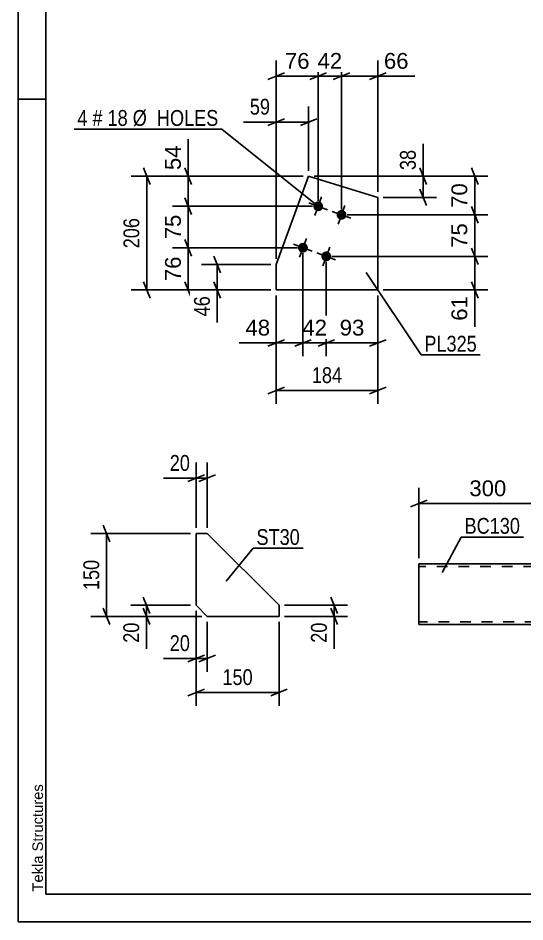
# Model space of a CAD drawing. Header units: millimetres. Extents: x 0 to 420, y 0 to 297.
# Drawn here: x 0 to 91.7, y 0 to 163.7 of the extents above; entities that cross this region are included whole.
import ezdxf

# ---------------------------------------------------------------- set-up
doc = ezdxf.new("R2010")
doc.units = ezdxf.units.MM
doc.linetypes.add('DXK_LINE_DOT2', pattern=[3.9198, 1.9599, -1.9599])
doc.styles.add('Arial', font='ARIAL.TTF', dxfattribs={"height": 0.2})
doc.styles.add('Arial Narrow', font='ARIALN.TTF', dxfattribs={"height": 0.2})

# ---------------------------------------------------------------- blocks, each defined once
blk = doc.blocks.new('Unknown-284928262-1132')
at = {"color": 5, "linetype": 'Continuous'}
for p, q in [((0, 297), (0, 0)), ((5, 292), (5, 5)), ((5, 149), (0, 149)), ((0, 0), (0, 5)), ((5, 5), (415, 5)), ((0, 0), (420, 0))]:
    blk.add_line(p, q, dxfattribs=at)
at = {"color": 174, "linetype": 'Continuous', "style": 'Arial'}
blk.add_text('Tekla Structures', height=1.9102, rotation=90, dxfattribs=at).set_placement((4.5, 5.5))
blk = doc.blocks.new('Part-284928262-1487 - 1471')
at = {"color": 2, "linetype": 'Continuous'}
for p, q in [((34.23, 70.33), (32.23, 70.33)), ((32.23, 70.33), (32.23, 57.33)), ((47.23, 57.33), (34.23, 70.33)), ((32.23, 57.33), (34.23, 55.33)), ((47.23, 55.33), (47.23, 57.33)), ((34.23, 55.33), (47.23, 55.33))]:
    blk.add_line(p, q, dxfattribs=at)
blk = doc.blocks.new('Part-284928262-1582 - 1565')
at = {"color": 2, "linetype": 'Continuous'}
for p, q in [((72.53, 53.91), (72.53, 64.84)), ((72.53, 64.84), (97.53, 64.84)), ((93.53, 53.84), (97.17, 63.84)), ((97.5, 64.76), (97.17, 63.84)), ((97.53, 64.84), (97.5, 64.76)), ((72.53, 53.84), (72.53, 53.91)), ((93.53, 53.84), (72.53, 53.84))]:
    blk.add_line(p, q, dxfattribs=at)
at = {"color": 7, "linetype": 'DXK_LINE_DOT2'}
for p, q in [((97.35, 64.34), (72.53, 64.34)), ((97.17, 63.84), (97.42, 64.54)), ((93.71, 54.34), (72.53, 54.34)), ((72.53, 54.13), (72.53, 53.84)), ((93.55, 53.91), (93.53, 53.84))]:
    blk.add_line(p, q, dxfattribs=at)
blk = doc.blocks.new('Bolt-284928262-2346 - 2312')
at = {"linetype": 'Continuous'}
for points in [[(54.64, 130.43, -1), (54.01, 128.74, -1)], [(58.86, 128.88, -1), (58.24, 127.19, -1)], [(51.88, 122.92, -1), (51.26, 121.23, -1)], [(56.1, 121.37, -1), (55.48, 119.68, -1)]]:
    blk.add_hatch(color=1, dxfattribs=at).paths.add_polyline_path(points)
at = {"color": 1, "linetype": 'Continuous'}
for p, q in [((53.7, 127.9), (54.95, 131.28)), ((52.64, 130.21), (56.01, 128.96)), ((57.93, 126.34), (59.17, 129.72)), ((56.86, 128.65), (60.24, 127.41)), ((50.95, 120.39), (52.19, 123.77)), ((49.88, 122.7), (53.26, 121.46)), ((54.1, 121.15), (57.48, 119.9)), ((55.17, 118.83), (56.41, 122.21))]:
    blk.add_line(p, q, dxfattribs=at)
blk = doc.blocks.new('Part-284928262-2361 - 2312')
at = {"color": 2, "linetype": 'Continuous'}
for p, q in [((46.73, 119.06), (52.59, 135.02)), ((52.59, 135.02), (65.1, 131.2)), ((65.1, 131.2), (65.1, 114.43)), ((46.73, 114.43), (46.73, 119.06)), ((65.1, 114.43), (46.73, 114.43))]:
    blk.add_line(p, q, dxfattribs=at)
blk = doc.blocks.new('StraightDimension-284928262-1533 - 1471')
at = {"color": 7, "linetype": 'Continuous'}
for p, q in [((32.23, 56.33), (32.23, 45.3)), ((34.23, 54.33), (34.23, 45.3)), ((30.73, 47.1), (33.73, 48.3)), ((32.23, 47.7), (34.23, 47.7)), ((35.73, 48.3), (32.73, 47.1))]:
    blk.add_line(p, q, dxfattribs=at)
at = {"color": 0}
blk.add_wipeout([(31.71, 48.45), (31.71, 52.65), (26.85, 52.65), (26.85, 48.45)], dxfattribs=at)
at = {"color": 7, "linetype": 'Continuous'}
blk.add_line((32.23, 47.7), (26.33, 47.7), dxfattribs=at)
blk.add_line((32.23, 47.7), (26.33, 47.7), dxfattribs=at)
at = {"color": 3, "style": 'Arial Narrow'}
blk.add_text('20', height=2.863, dxfattribs=at).set_placement((27.45, 49.05))
blk = doc.blocks.new('StraightDimension-284928262-1544 - 1471')
at = {"color": 7, "linetype": 'Continuous'}
for p, q in [((32.23, 71.33), (32.23, 83.18)), ((34.23, 71.33), (34.23, 83.18)), ((30.73, 79.73), (33.73, 80.93)), ((32.23, 80.33), (34.23, 80.33)), ((35.73, 80.93), (32.73, 79.73))]:
    blk.add_line(p, q, dxfattribs=at)
at = {"color": 0}
blk.add_wipeout([(31.71, 81.08), (31.71, 85.28), (26.85, 85.28), (26.85, 81.08)], dxfattribs=at)
at = {"color": 7, "linetype": 'Continuous'}
blk.add_line((32.23, 80.33), (26.33, 80.33), dxfattribs=at)
blk.add_line((32.23, 80.33), (26.33, 80.33), dxfattribs=at)
at = {"color": 3, "style": 'Arial Narrow'}
blk.add_text('20', height=2.863, dxfattribs=at).set_placement((27.45, 81.68))
blk = doc.blocks.new('StraightDimension-284928262-1513 - 1471')
at = {"color": 7, "linetype": 'Continuous'}
for p, q in [((31.23, 57.33), (20.41, 57.33)), ((22.66, 58.83), (23.86, 55.83)), ((23.26, 55.33), (23.26, 57.33)), ((23.86, 53.83), (22.66, 56.83)), ((33.23, 55.33), (20.41, 55.33))]:
    blk.add_line(p, q, dxfattribs=at)
at = {"color": 0}
blk.add_wipeout([(22.51, 54.81), (18.31, 54.81), (18.31, 49.95), (22.51, 49.95)], dxfattribs=at)
at = {"color": 7, "linetype": 'Continuous'}
blk.add_line((23.26, 55.33), (23.26, 49.43), dxfattribs=at)
blk.add_line((23.26, 55.33), (23.26, 49.43), dxfattribs=at)
at = {"color": 3, "style": 'Arial Narrow'}
blk.add_text('20', height=2.863, rotation=90.0002, dxfattribs=at).set_placement((21.91, 50.55))
blk = doc.blocks.new('StraightDimension-284928262-1489 - 1471')
at = {"color": 7, "linetype": 'Continuous'}
for p, q in [((16.63, 68.83), (15.43, 71.83)), ((31.23, 70.33), (13.18, 70.33)), ((16.03, 55.33), (16.03, 70.33)), ((15.43, 56.83), (16.63, 53.83)), ((33.23, 55.33), (13.18, 55.33))]:
    blk.add_line(p, q, dxfattribs=at)
at = {"color": 0}
blk.add_wipeout([(15.28, 66.18), (11.08, 66.18), (11.08, 59.49), (15.28, 59.49)], dxfattribs=at)
at = {"color": 3, "style": 'Arial Narrow'}
blk.add_text('150', height=2.863, rotation=90.0002, dxfattribs=at).set_placement((14.68, 60.09))
blk = doc.blocks.new('StraightDimension-284928262-1506 - 1471')
at = {"color": 7, "linetype": 'Continuous'}
for p, q in [((32.23, 56.33), (32.23, 39.15)), ((47.23, 54.33), (47.23, 39.15)), ((33.73, 42.15), (30.73, 40.95)), ((32.23, 41.55), (47.23, 41.55)), ((45.73, 40.95), (48.73, 42.15))]:
    blk.add_line(p, q, dxfattribs=at)
at = {"color": 0}
blk.add_wipeout([(43.07, 42.3), (43.07, 46.5), (36.39, 46.5), (36.39, 42.3)], dxfattribs=at)
at = {"color": 3, "style": 'Arial Narrow'}
blk.add_text('150', height=2.863, dxfattribs=at).set_placement((36.99, 42.9))
blk = doc.blocks.new('StraightDimension-284928262-1524 - 1471')
at = {"color": 7, "linetype": 'Continuous'}
for p, q in [((48.23, 57.33), (59.63, 57.33)), ((56.63, 58.83), (57.83, 55.83)), ((57.23, 55.33), (57.23, 57.33)), ((57.83, 53.83), (56.63, 56.83)), ((48.23, 55.33), (59.63, 55.33))]:
    blk.add_line(p, q, dxfattribs=at)
at = {"color": 0}
blk.add_wipeout([(56.48, 54.81), (52.28, 54.81), (52.28, 49.95), (56.48, 49.95)], dxfattribs=at)
at = {"color": 7, "linetype": 'Continuous'}
blk.add_line((57.23, 55.33), (57.23, 49.43), dxfattribs=at)
blk.add_line((57.23, 55.33), (57.23, 49.43), dxfattribs=at)
at = {"color": 3, "style": 'Arial Narrow'}
blk.add_text('20', height=2.863, rotation=90.0002, dxfattribs=at).set_placement((55.88, 50.55))
blk = doc.blocks.new('StraightDimension-284928262-1614 - 1565')
at = {"color": 7, "linetype": 'Continuous'}
for p, q in [((72.53, 65.84), (72.53, 78.59)), ((97.53, 65.84), (97.53, 78.59)), ((74.03, 76.34), (71.03, 75.14)), ((72.53, 75.74), (97.53, 75.74)), ((96.03, 75.14), (99.03, 76.34))]:
    blk.add_line(p, q, dxfattribs=at)
at = {"color": 0}
blk.add_wipeout([(88.97, 76.49), (88.97, 80.69), (81.09, 80.69), (81.09, 76.49)], dxfattribs=at)
at = {"color": 3, "style": 'Arial'}
blk.add_text('300', height=2.865, dxfattribs=at).set_placement((81.69, 77.09))
blk = doc.blocks.new('StraightDimension-284928262-2471 - 2312')
at = {"color": 7, "linetype": 'Continuous'}
for p, q in [((72.74, 136.52), (73.94, 133.52)), ((53.59, 135.02), (75.74, 135.02)), ((73.34, 131.2), (73.34, 135.02)), ((73.94, 129.7), (72.74, 132.7)), ((66.1, 131.2), (75.74, 131.2))]:
    blk.add_line(p, q, dxfattribs=at)
at = {"color": 0}
blk.add_wipeout([(72.59, 140.4), (68.39, 140.4), (68.39, 135.54), (72.59, 135.54)], dxfattribs=at)
at = {"color": 7, "linetype": 'Continuous'}
blk.add_line((73.34, 135.02), (73.34, 140.92), dxfattribs=at)
blk.add_line((73.34, 135.02), (73.34, 140.92), dxfattribs=at)
at = {"color": 3, "style": 'Arial Narrow'}
blk.add_text('38', height=2.863, rotation=90.0002, dxfattribs=at).set_placement((71.99, 136.14))
blk = doc.blocks.new('StraightDimension-284928262-2407 - 2312')
at = {"color": 7, "linetype": 'Continuous'}
for p, q in [((58.55, 129.03), (58.55, 155.98)), ((65.1, 132.2), (65.1, 155.98)), ((57.05, 152.53), (60.05, 153.73)), ((58.55, 153.13), (65.1, 153.13)), ((66.6, 153.73), (63.6, 152.53))]:
    blk.add_line(p, q, dxfattribs=at)
at = {"color": 0}
blk.add_wipeout([(71.27, 153.88), (71.27, 158.08), (65.62, 158.08), (65.62, 153.88)], dxfattribs=at)
at = {"color": 7, "linetype": 'Continuous'}
blk.add_line((65.1, 153.13), (71.8, 153.13), dxfattribs=at)
blk.add_line((65.1, 153.13), (71.8, 153.13), dxfattribs=at)
at = {"color": 3, "style": 'Arial'}
blk.add_text('66', height=2.865, dxfattribs=at).set_placement((66.22, 154.48))
blk = doc.blocks.new('StraightDimension-284928262-2441 - 2312')
at = {"color": 7, "linetype": 'Continuous'}
for p, q in [((55.79, 119.52), (55.79, 102.43)), ((65.1, 113.43), (65.1, 102.43)), ((54.29, 104.23), (57.29, 105.43)), ((55.79, 104.83), (65.1, 104.83)), ((66.6, 105.43), (63.6, 104.23))]:
    blk.add_line(p, q, dxfattribs=at)
at = {"color": 0}
blk.add_wipeout([(63.27, 105.58), (63.27, 109.78), (57.62, 109.78), (57.62, 105.58)], dxfattribs=at)
at = {"color": 3, "style": 'Arial'}
blk.add_text('93', height=2.865, dxfattribs=at).set_placement((58.22, 106.18))
blk = doc.blocks.new('StraightDimension-284928262-2377 - 2312')
at = {"color": 7, "linetype": 'Continuous'}
for p, q in [((30.21, 136.52), (31.41, 133.52)), ((51.59, 135.02), (27.96, 135.02)), ((30.81, 129.59), (30.81, 135.02)), ((31.41, 128.09), (30.21, 131.09)), ((53.32, 129.59), (27.96, 129.59))]:
    blk.add_line(p, q, dxfattribs=at)
at = {"color": 0}
blk.add_wipeout([(30.06, 141.19), (25.86, 141.19), (25.86, 135.54), (30.06, 135.54)], dxfattribs=at)
at = {"color": 7, "linetype": 'Continuous'}
blk.add_line((30.81, 135.02), (30.81, 141.71), dxfattribs=at)
blk.add_line((30.81, 135.02), (30.81, 141.71), dxfattribs=at)
at = {"color": 3, "style": 'Arial'}
blk.add_text('54', height=2.865, rotation=90.0002, dxfattribs=at).set_placement((29.46, 136.14))
blk = doc.blocks.new('StraightDimension-284928262-2433 - 2312')
at = {"color": 7, "linetype": 'Continuous'}
for p, q in [((51.57, 121.08), (51.57, 102.43)), ((55.79, 119.52), (55.79, 102.43)), ((50.07, 104.23), (53.07, 105.43)), ((51.57, 104.83), (55.79, 104.83)), ((57.29, 105.43), (54.29, 104.23))]:
    blk.add_line(p, q, dxfattribs=at)
at = {"color": 0}
blk.add_wipeout([(56.5, 105.58), (56.5, 109.78), (50.86, 109.78), (50.86, 105.58)], dxfattribs=at)
at = {"color": 3, "style": 'Arial'}
blk.add_text('42', height=2.865, dxfattribs=at).set_placement((51.46, 106.18))
blk = doc.blocks.new('StraightDimension-284928262-2369 - 2312')
at = {"color": 7, "linetype": 'Continuous'}
for p, q in [((30.21, 131.09), (31.41, 128.09)), ((53.32, 129.59), (27.96, 129.59)), ((30.81, 122.08), (30.81, 129.59)), ((31.41, 120.58), (30.21, 123.58)), ((50.57, 122.08), (27.96, 122.08))]:
    blk.add_line(p, q, dxfattribs=at)
at = {"color": 0}
blk.add_wipeout([(30.06, 128.65), (25.86, 128.65), (25.86, 123.01), (30.06, 123.01)], dxfattribs=at)
at = {"color": 3, "style": 'Arial'}
blk.add_text('75', height=2.865, rotation=90.0002, dxfattribs=at).set_placement((29.46, 123.61))
blk = doc.blocks.new('StraightDimension-284928262-2387 - 2312')
at = {"color": 7, "linetype": 'Continuous'}
for p, q in [((46.73, 120.06), (46.73, 155.98)), ((54.32, 130.59), (54.32, 155.98)), ((45.23, 152.53), (48.23, 153.73)), ((46.73, 153.13), (54.32, 153.13)), ((55.82, 153.73), (52.82, 152.53))]:
    blk.add_line(p, q, dxfattribs=at)
at = {"color": 0}
blk.add_wipeout([(53.35, 153.88), (53.35, 158.08), (47.7, 158.08), (47.7, 153.88)], dxfattribs=at)
at = {"color": 3, "style": 'Arial'}
blk.add_text('76', height=2.865, dxfattribs=at).set_placement((48.3, 154.48))
blk = doc.blocks.new('StraightDimension-284928262-2427 - 2312')
at = {"color": 7, "linetype": 'Continuous'}
for p, q in [((51.57, 121.08), (51.57, 102.43)), ((46.73, 113.43), (46.73, 102.43)), ((45.23, 104.23), (48.23, 105.43)), ((46.73, 104.83), (51.57, 104.83)), ((53.07, 105.43), (50.07, 104.23))]:
    blk.add_line(p, q, dxfattribs=at)
at = {"color": 0}
blk.add_wipeout([(46.2, 105.58), (46.2, 109.78), (40.56, 109.78), (40.56, 105.58)], dxfattribs=at)
at = {"color": 7, "linetype": 'Continuous'}
blk.add_line((46.73, 104.83), (40.03, 104.83), dxfattribs=at)
blk.add_line((46.73, 104.83), (40.03, 104.83), dxfattribs=at)
at = {"color": 3, "style": 'Arial'}
blk.add_text('48', height=2.865, dxfattribs=at).set_placement((41.16, 106.18))
blk = doc.blocks.new('StraightDimension-284928262-2363 - 2312')
at = {"color": 7, "linetype": 'Continuous'}
for p, q in [((30.21, 123.58), (31.41, 120.58)), ((50.57, 122.08), (27.96, 122.08)), ((30.81, 114.43), (30.81, 122.08)), ((31.41, 112.93), (30.21, 115.93)), ((45.73, 114.43), (27.96, 114.43))]:
    blk.add_line(p, q, dxfattribs=at)
at = {"color": 0}
blk.add_wipeout([(30.06, 121.08), (25.86, 121.08), (25.86, 115.43), (30.06, 115.43)], dxfattribs=at)
at = {"color": 3, "style": 'Arial'}
blk.add_text('76', height=2.865, rotation=90.0002, dxfattribs=at).set_placement((29.46, 116.03))
blk = doc.blocks.new('StraightDimension-284928262-2397 - 2312')
at = {"color": 7, "linetype": 'Continuous'}
for p, q in [((54.32, 130.59), (54.32, 155.98)), ((58.55, 129.03), (58.55, 155.98)), ((52.82, 152.53), (55.82, 153.73)), ((54.32, 153.13), (58.55, 153.13)), ((60.05, 153.73), (57.05, 152.53))]:
    blk.add_line(p, q, dxfattribs=at)
at = {"color": 0}
blk.add_wipeout([(59.26, 153.88), (59.26, 158.08), (53.61, 158.08), (53.61, 153.88)], dxfattribs=at)
at = {"color": 3, "style": 'Arial'}
blk.add_text('42', height=2.865, dxfattribs=at).set_placement((54.21, 154.48))
blk = doc.blocks.new('StraightDimension-284928262-2418 - 2312')
at = {"color": 7, "linetype": 'Continuous'}
for p, q in [((23.89, 133.52), (22.69, 136.52)), ((51.59, 135.02), (20.44, 135.02)), ((23.29, 114.43), (23.29, 135.02)), ((22.69, 115.93), (23.89, 112.93)), ((45.73, 114.43), (20.44, 114.43))]:
    blk.add_line(p, q, dxfattribs=at)
at = {"color": 0}
blk.add_wipeout([(22.54, 128.07), (18.34, 128.07), (18.34, 121.38), (22.54, 121.38)], dxfattribs=at)
at = {"color": 3, "style": 'Arial Narrow'}
blk.add_text('206', height=2.863, rotation=90.0002, dxfattribs=at).set_placement((21.94, 121.98))
blk = doc.blocks.new('StraightDimension-284928262-2448 - 2312')
at = {"color": 7, "linetype": 'Continuous'}
for p, q in [((82.05, 122.02), (83.25, 119.02)), ((56.79, 120.52), (85.05, 120.52)), ((82.65, 114.43), (82.65, 120.52)), ((83.25, 112.93), (82.05, 115.93)), ((66.1, 114.43), (85.05, 114.43))]:
    blk.add_line(p, q, dxfattribs=at)
at = {"color": 0}
blk.add_wipeout([(81.9, 113.91), (77.7, 113.91), (77.7, 108.26), (81.9, 108.26)], dxfattribs=at)
at = {"color": 7, "linetype": 'Continuous'}
blk.add_line((82.65, 114.43), (82.65, 107.74), dxfattribs=at)
blk.add_line((82.65, 114.43), (82.65, 107.74), dxfattribs=at)
at = {"color": 3, "style": 'Arial'}
blk.add_text('61', height=2.865, rotation=90.0002, dxfattribs=at).set_placement((81.3, 108.86))
blk = doc.blocks.new('StraightDimension-284928262-2454 - 2312')
at = {"color": 7, "linetype": 'Continuous'}
for p, q in [((82.05, 129.53), (83.25, 126.53)), ((59.55, 128.03), (85.05, 128.03)), ((82.65, 120.52), (82.65, 128.03)), ((83.25, 119.02), (82.05, 122.02)), ((56.79, 120.52), (85.05, 120.52))]:
    blk.add_line(p, q, dxfattribs=at)
at = {"color": 0}
blk.add_wipeout([(81.9, 127.1), (77.7, 127.1), (77.7, 121.46), (81.9, 121.46)], dxfattribs=at)
at = {"color": 3, "style": 'Arial'}
blk.add_text('75', height=2.865, rotation=90.0002, dxfattribs=at).set_placement((81.3, 122.06))
blk = doc.blocks.new('StraightDimension-284928262-2462 - 2312')
at = {"color": 7, "linetype": 'Continuous'}
for p, q in [((82.05, 136.52), (83.25, 133.52)), ((53.59, 135.02), (85.05, 135.02)), ((82.65, 128.03), (82.65, 135.02)), ((83.25, 126.53), (82.05, 129.53)), ((59.55, 128.03), (85.05, 128.03))]:
    blk.add_line(p, q, dxfattribs=at)
at = {"color": 0}
blk.add_wipeout([(81.9, 134.35), (77.7, 134.35), (77.7, 128.7), (81.9, 128.7)], dxfattribs=at)
at = {"color": 3, "style": 'Arial'}
blk.add_text('70', height=2.865, rotation=90.0002, dxfattribs=at).set_placement((81.3, 129.3))
blk = doc.blocks.new('StraightDimension-284928262-2480 - 2312')
at = {"color": 7, "linetype": 'Continuous'}
for p, q in [((35.46, 120.56), (36.66, 117.56)), ((45.73, 119.06), (33.21, 119.06)), ((36.06, 114.43), (36.06, 119.06)), ((36.66, 112.93), (35.46, 115.93)), ((45.73, 114.43), (33.21, 114.43))]:
    blk.add_line(p, q, dxfattribs=at)
at = {"color": 0}
blk.add_wipeout([(35.31, 113.91), (31.11, 113.91), (31.11, 109.05), (35.31, 109.05)], dxfattribs=at)
at = {"color": 7, "linetype": 'Continuous'}
blk.add_line((36.06, 114.43), (36.06, 108.53), dxfattribs=at)
blk.add_line((36.06, 114.43), (36.06, 108.53), dxfattribs=at)
at = {"color": 3, "style": 'Arial Narrow'}
blk.add_text('46', height=2.863, rotation=90.0002, dxfattribs=at).set_placement((34.71, 109.65))
blk = doc.blocks.new('StraightDimension-284928262-2487 - 2312')
at = {"color": 7, "linetype": 'Continuous'}
for p, q in [((46.73, 113.43), (46.73, 93.83)), ((65.1, 113.43), (65.1, 93.83)), ((48.23, 96.83), (45.23, 95.63)), ((63.6, 95.63), (66.6, 96.83)), ((46.73, 96.23), (65.1, 96.23))]:
    blk.add_line(p, q, dxfattribs=at)
at = {"color": 0}
blk.add_wipeout([(59.26, 96.98), (59.26, 101.18), (52.57, 101.18), (52.57, 96.98)], dxfattribs=at)
at = {"color": 3, "style": 'Arial Narrow'}
blk.add_text('184', height=2.863, dxfattribs=at).set_placement((53.17, 97.58))
blk = doc.blocks.new('StraightDimension-284928262-2492 - 2312')
at = {"color": 7, "linetype": 'Continuous'}
for p, q in [((46.73, 120.06), (46.73, 147.68)), ((52.59, 136.02), (52.59, 147.68)), ((45.23, 144.23), (48.23, 145.43)), ((46.73, 144.83), (52.59, 144.83)), ((54.09, 145.43), (51.09, 144.23))]:
    blk.add_line(p, q, dxfattribs=at)
at = {"color": 0}
blk.add_wipeout([(46.2, 145.58), (46.2, 149.78), (41.35, 149.78), (41.35, 145.58)], dxfattribs=at)
at = {"color": 7, "linetype": 'Continuous'}
blk.add_line((46.73, 144.83), (40.82, 144.83), dxfattribs=at)
blk.add_line((46.73, 144.83), (40.82, 144.83), dxfattribs=at)
at = {"color": 3, "style": 'Arial Narrow'}
blk.add_text('59', height=2.863, dxfattribs=at).set_placement((41.95, 146.18))
blk = doc.blocks.new('Mark-284928262-1483 - 1471')
at = {"color": 0}
blk.add_wipeout([(51, 68.26), (51, 71.26), (43.15, 71.26), (43.15, 68.26)], dxfattribs=at)
blk.add_wipeout([(51, 68.26), (51, 71.26), (43.15, 71.26), (43.15, 68.26)], dxfattribs=at)
at = {"color": 30, "linetype": 'Continuous'}
for p, q in [((37.69, 61.73), (42.55, 67.66)), ((42.55, 67.66), (51.6, 67.66))]:
    blk.add_line(p, q, dxfattribs=at)
at = {"color": 3, "style": 'Arial Narrow'}
blk.add_text('ST30', height=2.863, dxfattribs=at).set_placement((43.15, 68.26))
blk = doc.blocks.new('Mark-284928262-1578 - 1565')
at = {"color": 0}
blk.add_wipeout([(90.86, 70.29), (90.86, 73.29), (80.81, 73.29), (80.81, 70.29)], dxfattribs=at)
blk.add_wipeout([(90.86, 70.29), (90.86, 73.29), (80.81, 73.29), (80.81, 70.29)], dxfattribs=at)
at = {"color": 30, "linetype": 'Continuous'}
for p, q in [((76.77, 63.27), (80.21, 69.69)), ((80.21, 69.69), (91.46, 69.69))]:
    blk.add_line(p, q, dxfattribs=at)
at = {"color": 3, "style": 'Arial Narrow'}
blk.add_text('BC130', height=2.863, dxfattribs=at).set_placement((80.81, 70.29))
blk = doc.blocks.new('Mark-284928262-2342 - 2312')
at = {"color": 0}
for points in [[(12.56, 144.15), (12.56, 147.15), (10.73, 147.15), (10.73, 144.15)], [(15.29, 144.15), (15.29, 147.15), (13.46, 147.15), (13.46, 144.15)], [(19.85, 144.15), (19.85, 147.15), (16.19, 147.15), (16.19, 144.15)], [(36.27, 144.15), (36.27, 147.15), (20.75, 147.15), (20.75, 144.15)]]:
    blk.add_wipeout(points, dxfattribs=at)
for points in [[(12.56, 144.15), (12.56, 147.15), (10.73, 147.15), (10.73, 144.15)], [(15.29, 144.15), (15.29, 147.15), (13.46, 147.15), (13.46, 144.15)], [(19.85, 144.15), (19.85, 147.15), (16.19, 147.15), (16.19, 144.15)], [(36.27, 144.15), (36.27, 147.15), (20.75, 147.15), (20.75, 144.15)]]:
    blk.add_wipeout(points, dxfattribs=at)
at = {"color": 7, "linetype": 'Continuous'}
for p in [(10.13, 143.55), (54.11, 129.74)]:
    blk.add_line(p, (36.87, 143.55), dxfattribs=at)
at = {"color": 3, "style": 'Arial Narrow'}
for s, height, p in [('4', 2.86, (10.73, 144.15)), ('#', 2.86, (13.46, 144.15)), ('18', 2.863, (16.19, 144.15)), ('Ø  HOLES', 2.863, (20.75, 144.15))]:
    blk.add_text(s, height=height, dxfattribs=at).set_placement(p)
blk = doc.blocks.new('Mark-284928262-2357 - 2312')
at = {"color": 0}
blk.add_wipeout([(83.04, 103.27), (83.04, 106.27), (73.54, 106.27), (73.54, 103.27)], dxfattribs=at)
blk.add_wipeout([(83.04, 103.27), (83.04, 106.27), (73.54, 106.27), (73.54, 103.27)], dxfattribs=at)
at = {"color": 30, "linetype": 'Continuous'}
for p, q in [((63.01, 117.57), (72.94, 102.67)), ((72.94, 102.67), (83.64, 102.67))]:
    blk.add_line(p, q, dxfattribs=at)
at = {"color": 3, "style": 'Arial Narrow'}
blk.add_text('PL325', height=2.863, dxfattribs=at).set_placement((73.54, 103.27))

msp = doc.modelspace()

# ---------------------------------------------------------------- block references
for name in ['Unknown-284928262-1132', 'Part-284928262-2361 - 2312', 'Bolt-284928262-2346 - 2312', 'Part-284928262-1487 - 1471', 'Part-284928262-1582 - 1565']:
    msp.add_blockref(name, (0, 0))

# ---------------------------------------------------------------- next in the draw order: block references
for name in ['StraightDimension-284928262-2471 - 2312', 'StraightDimension-284928262-2441 - 2312', 'StraightDimension-284928262-1544 - 1471', 'StraightDimension-284928262-1614 - 1565', 'Mark-284928262-1483 - 1471', 'StraightDimension-284928262-1533 - 1471']:
    msp.add_blockref(name, (0, 0))

# ---------------------------------------------------------------- next in the draw order: block references
for name in ['StraightDimension-284928262-2407 - 2312', 'StraightDimension-284928262-2377 - 2312', 'StraightDimension-284928262-2433 - 2312', 'Mark-284928262-1578 - 1565', 'StraightDimension-284928262-1513 - 1471']:
    msp.add_blockref(name, (0, 0))

# ---------------------------------------------------------------- next in the draw order: block references
for name in ['StraightDimension-284928262-2369 - 2312', 'StraightDimension-284928262-2448 - 2312', 'StraightDimension-284928262-1489 - 1471']:
    msp.add_blockref(name, (0, 0))

# ---------------------------------------------------------------- next in the draw order: block references
for name in ['StraightDimension-284928262-2387 - 2312', 'StraightDimension-284928262-1506 - 1471']:
    msp.add_blockref(name, (0, 0))

# ---------------------------------------------------------------- next in the draw order: block references
for name in ['StraightDimension-284928262-2397 - 2312', 'StraightDimension-284928262-2427 - 2312', 'StraightDimension-284928262-1524 - 1471']:
    msp.add_blockref(name, (0, 0))

# ---------------------------------------------------------------- next in the draw order: block references
for name in ['StraightDimension-284928262-2454 - 2312', 'StraightDimension-284928262-2363 - 2312']:
    msp.add_blockref(name, (0, 0))

# ---------------------------------------------------------------- next in the draw order: block references
for name in ['StraightDimension-284928262-2418 - 2312', 'StraightDimension-284928262-2462 - 2312']:
    msp.add_blockref(name, (0, 0))

# ---------------------------------------------------------------- next in the draw order: block references
msp.add_blockref('StraightDimension-284928262-2480 - 2312', (0, 0))

# ---------------------------------------------------------------- next in the draw order: block references
for name in ['StraightDimension-284928262-2492 - 2312', 'StraightDimension-284928262-2487 - 2312']:
    msp.add_blockref(name, (0, 0))

# ---------------------------------------------------------------- next in the draw order: block references
for name in ['Mark-284928262-2342 - 2312', 'Mark-284928262-2357 - 2312']:
    msp.add_blockref(name, (0, 0))

doc.saveas('drawing.dxf')
